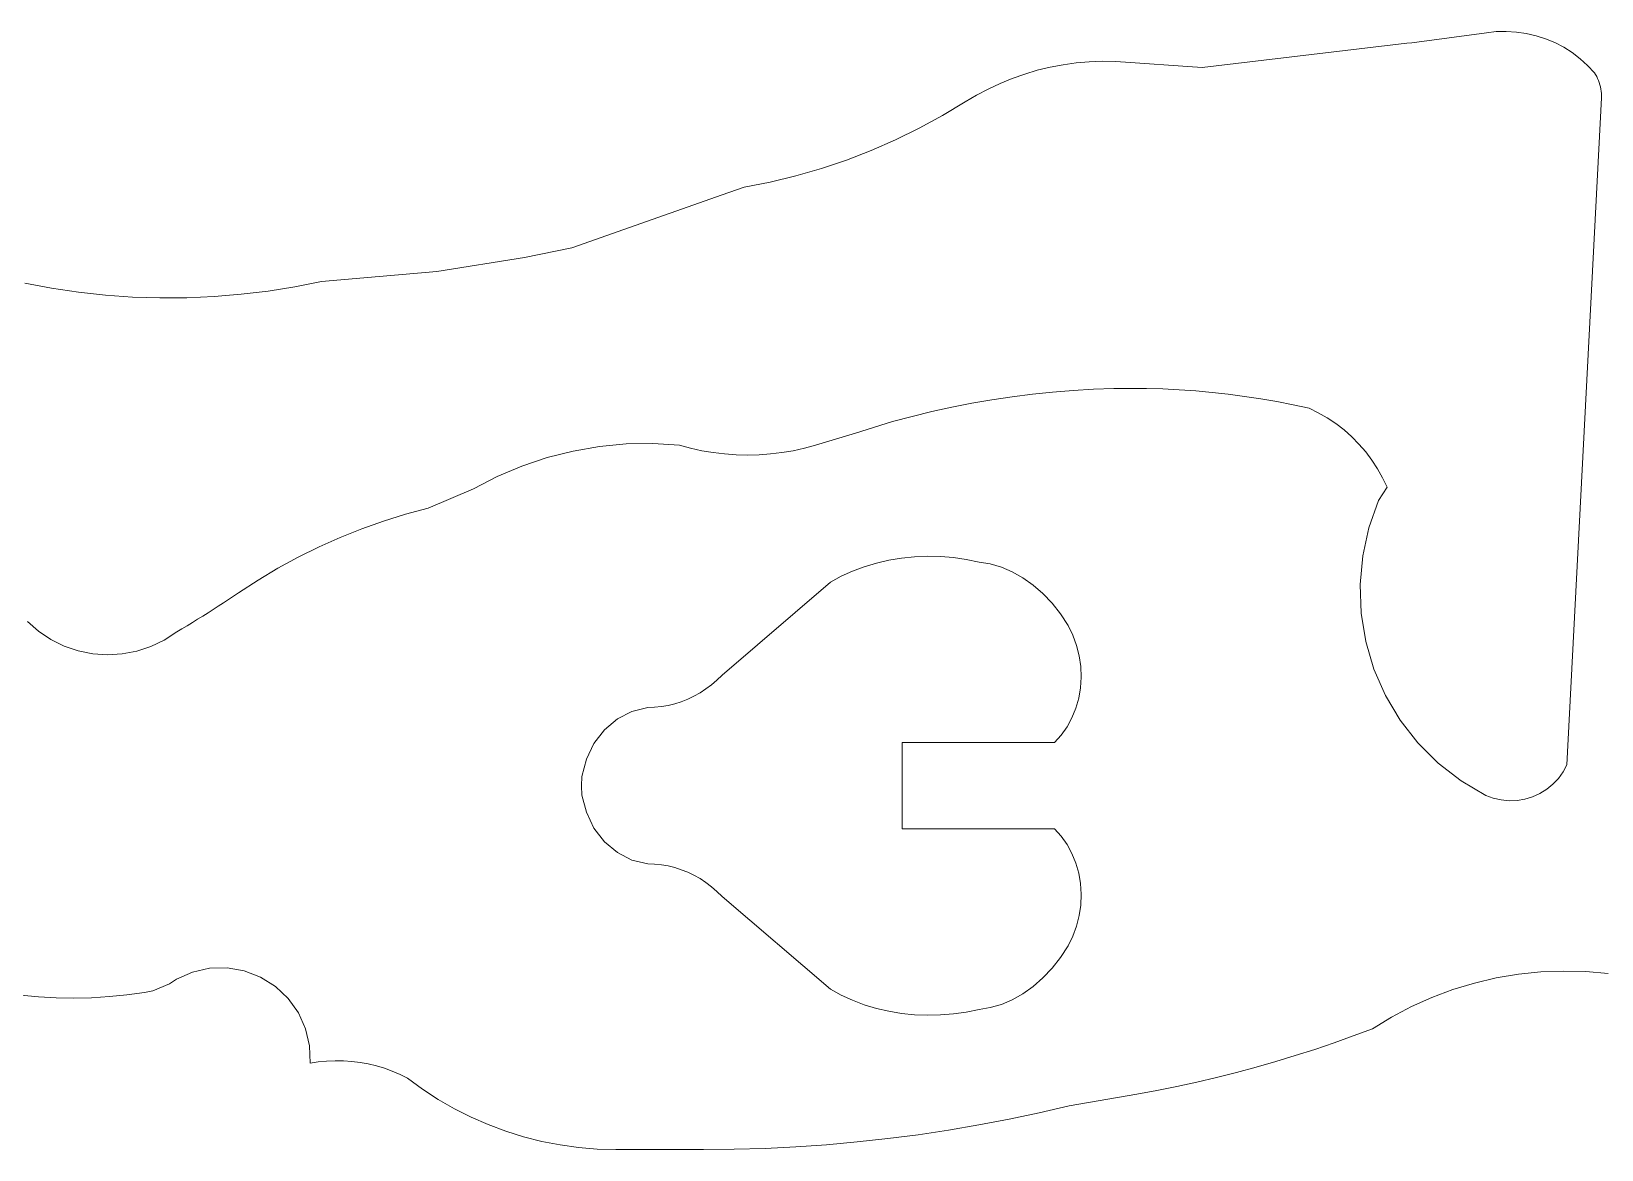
# Model space of a CAD drawing. Header units: millimetres. Extents: x -233 to 120, y -19 to 188.
# Drawn here: x -1.76 to 45.96, y 146.24 to 180.23 of the extents above; entities that cross this region are included whole.
import ezdxf

# ---------------------------------------------------------------- set-up
doc = ezdxf.new("R2010")
doc.units = ezdxf.units.MM
doc.header["$MEASUREMENT"] = 0
doc.layers.add('Layer 1', color=7, linetype='Continuous')

msp = doc.modelspace()

# ---------------------------------------------------------------- linework, layer by layer
at = {"layer": 'Layer 1', "lineweight": 9}
for points in [[(42.4613, 180.1905), (42.4613, 180.1905), (40.1952, 179.8784), (40.1952, 179.8784)], [(42.7642, 180.2231), (42.7642, 180.2231), (42.4613, 180.1905), (42.4613, 180.1905)], [(43.0687, 180.2302), (43.0687, 180.2302), (42.7642, 180.2231), (42.7642, 180.2231)], [(43.3728, 180.2117), (43.3728, 180.2117), (43.0687, 180.2302), (43.0687, 180.2302)], [(43.6742, 180.1679), (43.6742, 180.1679), (43.3728, 180.2117), (43.3728, 180.2117)], [(43.9709, 180.0989), (43.9709, 180.0989), (43.6742, 180.1679), (43.6742, 180.1679)], [(44.2608, 180.0053), (44.2608, 180.0053), (43.9709, 180.0989), (43.9709, 180.0989)], [(44.5418, 179.8878), (44.5418, 179.8878), (44.2608, 180.0053), (44.2608, 180.0053)], [(40.0406, 179.874), (40.0406, 179.874), (33.8202, 179.1284), (33.8202, 179.1284)], [(40.1952, 179.8784), (40.1952, 179.8784), (40.0406, 179.874), (40.0406, 179.874)], [(44.812, 179.7471), (44.812, 179.7471), (44.5418, 179.8878), (44.5418, 179.8878)], [(45.0694, 179.5843), (45.0694, 179.5843), (44.812, 179.7471), (44.812, 179.7471)], [(45.3123, 179.4005), (45.3123, 179.4005), (45.0694, 179.5843), (45.0694, 179.5843)], [(28.4295, 178.9337), (28.4295, 178.9337), (28.8139, 179.0474), (28.8139, 179.0474)], [(28.8139, 179.0474), (28.8139, 179.0474), (29.2035, 179.1418), (29.2035, 179.1418)], [(29.2035, 179.1418), (29.2035, 179.1418), (29.5973, 179.2165), (29.5973, 179.2165)], [(29.5973, 179.2165), (29.5973, 179.2165), (29.9944, 179.2714), (29.9944, 179.2714)], [(29.9944, 179.2714), (29.9944, 179.2714), (30.3937, 179.3063), (30.3937, 179.3063)], [(30.3937, 179.3063), (30.3937, 179.3063), (30.7943, 179.3212), (30.7943, 179.3212)], [(30.7943, 179.3212), (30.7943, 179.3212), (31.1952, 179.3159), (31.1952, 179.3159)], [(33.8202, 179.1284), (33.8202, 179.1284), (31.1952, 179.3159), (31.1952, 179.3159)], [(45.539, 179.197), (45.539, 179.197), (45.3123, 179.4005), (45.3123, 179.4005)], [(45.7478, 178.9752), (45.7478, 178.9752), (45.539, 179.197), (45.539, 179.197)], [(45.783, 178.9176), (45.783, 178.9176), (45.7478, 178.9752), (45.7478, 178.9752)], [(27.3172, 178.4789), (27.3172, 178.4789), (27.6802, 178.649), (27.6802, 178.649)], [(27.6802, 178.649), (27.6802, 178.649), (28.0513, 178.8007), (28.0513, 178.8007)], [(28.0513, 178.8007), (28.0513, 178.8007), (28.4295, 178.9337), (28.4295, 178.9337)], [(45.8153, 178.8584), (45.8153, 178.8584), (45.783, 178.9176), (45.783, 178.9176)], [(45.8445, 178.7976), (45.8445, 178.7976), (45.8153, 178.8584), (45.8153, 178.8584)], [(45.8707, 178.7355), (45.8707, 178.7355), (45.8445, 178.7976), (45.8445, 178.7976)], [(45.8938, 178.6721), (45.8938, 178.6721), (45.8707, 178.7355), (45.8707, 178.7355)], [(45.9136, 178.6076), (45.9136, 178.6076), (45.8938, 178.6721), (45.8938, 178.6721)], [(45.9302, 178.5422), (45.9302, 178.5422), (45.9136, 178.6076), (45.9136, 178.6076)], [(45.9435, 178.4761), (45.9435, 178.4761), (45.9302, 178.5422), (45.9302, 178.5422)], [(25.9299, 177.6703), (25.9299, 177.6703), (26.6191, 178.0852), (26.6191, 178.0852)], [(26.6191, 178.0852), (26.6191, 178.0852), (26.9632, 178.2908), (26.9632, 178.2908)], [(26.9632, 178.2908), (26.9632, 178.2908), (27.3172, 178.4789), (27.3172, 178.4789)], [(44.9122, 157.9297), (44.9122, 157.9297), (45.9632, 178.2075), (45.9632, 178.2075)], [(45.9535, 178.4094), (45.9535, 178.4094), (45.9435, 178.4761), (45.9435, 178.4761)], [(45.9601, 178.3423), (45.9601, 178.3423), (45.9535, 178.4094), (45.9535, 178.4094)], [(45.9634, 178.2749), (45.9634, 178.2749), (45.9601, 178.3423), (45.9601, 178.3423)], [(45.9632, 178.2075), (45.9632, 178.2075), (45.9634, 178.2749), (45.9634, 178.2749)], [(25.2234, 177.2855), (25.2234, 177.2855), (25.9299, 177.6703), (25.9299, 177.6703)], [(24.5009, 176.9316), (24.5009, 176.9316), (25.2234, 177.2855), (25.2234, 177.2855)], [(23.0133, 176.3193), (23.0133, 176.3193), (23.7637, 176.6094), (23.7637, 176.6094)], [(23.7637, 176.6094), (23.7637, 176.6094), (24.5009, 176.9316), (24.5009, 176.9316)], [(22.2511, 176.062), (22.2511, 176.062), (23.0133, 176.3193), (23.0133, 176.3193)], [(19.9077, 175.4909), (19.9077, 175.4909), (20.6968, 175.6474), (20.6968, 175.6474)], [(20.6968, 175.6474), (20.6968, 175.6474), (21.4784, 175.8379), (21.4784, 175.8379)], [(21.4784, 175.8379), (21.4784, 175.8379), (22.2511, 176.062), (22.2511, 176.062)], [(19.2327, 175.2659), (19.2327, 175.2659), (14.6663, 173.6477), (14.6663, 173.6477)], [(19.9077, 175.4909), (19.9077, 175.4909), (19.2327, 175.2659), (19.2327, 175.2659)], [(13.224, 173.3592), (13.224, 173.3592), (10.5598, 172.9293), (10.5598, 172.9293)], [(14.6663, 173.6477), (14.6663, 173.6477), (13.224, 173.3592), (13.224, 173.3592)], [(10.5598, 172.9293), (10.5598, 172.9293), (7.0603, 172.6264), (7.0603, 172.6264)], [(-1.9576, 172.5716), (-1.9576, 172.5716), (-1.1458, 172.4206), (-1.1458, 172.4206)], [(-0.3288, 172.3005), (-0.3288, 172.3005), (-1.1458, 172.4206), (-1.1458, 172.4206)], [(-0.3288, 172.3005), (-0.3288, 172.3005), (0.4922, 172.2115), (0.4922, 172.2115)], [(4.6151, 172.2366), (4.6151, 172.2366), (5.4349, 172.3355), (5.4349, 172.3355)], [(5.4349, 172.3355), (5.4349, 172.3355), (6.2504, 172.4655), (6.2504, 172.4655)], [(6.2504, 172.4655), (6.2504, 172.4655), (7.0603, 172.6264), (7.0603, 172.6264)], [(0.4922, 172.2115), (0.4922, 172.2115), (1.3159, 172.1538), (1.3159, 172.1538)], [(1.3159, 172.1538), (1.3159, 172.1538), (2.1413, 172.1275), (2.1413, 172.1275)], [(2.1413, 172.1275), (2.1413, 172.1275), (2.9671, 172.1325), (2.9671, 172.1325)], [(2.9671, 172.1325), (2.9671, 172.1325), (3.7921, 172.1689), (3.7921, 172.1689)], [(3.7921, 172.1689), (3.7921, 172.1689), (4.6151, 172.2366), (4.6151, 172.2366)], [(26.8234, 168.9269), (26.8234, 168.9269), (27.4346, 169.0325), (27.4346, 169.0325)], [(27.4346, 169.0325), (27.4346, 169.0325), (28.048, 169.1241), (28.048, 169.1241)], [(28.048, 169.1241), (28.048, 169.1241), (28.6633, 169.2017), (28.6633, 169.2017)], [(28.6633, 169.2017), (28.6633, 169.2017), (29.2802, 169.2653), (29.2802, 169.2653)], [(29.2802, 169.2653), (29.2802, 169.2653), (29.8985, 169.3148), (29.8985, 169.3148)], [(29.8985, 169.3148), (29.8985, 169.3148), (30.5177, 169.3501), (30.5177, 169.3501)], [(30.5177, 169.3501), (30.5177, 169.3501), (31.1375, 169.3713), (31.1375, 169.3713)], [(31.1375, 169.3713), (31.1375, 169.3713), (31.6358, 169.3776), (31.6358, 169.3776)], [(31.6358, 169.3776), (31.6358, 169.3776), (32.1342, 169.3736), (32.1342, 169.3736)], [(31.6647, 169.3774), (31.6647, 169.3774), (31.7577, 169.3784), (31.7577, 169.3784)], [(32.1342, 169.3736), (32.1342, 169.3736), (32.6324, 169.3593), (32.6324, 169.3593)], [(32.6324, 169.3593), (32.6324, 169.3593), (33.1301, 169.3349), (33.1301, 169.3349)], [(33.1301, 169.3349), (33.1301, 169.3349), (33.6273, 169.3001), (33.6273, 169.3001)], [(33.6273, 169.3001), (33.6273, 169.3001), (34.1236, 169.2552), (34.1236, 169.2552)], [(34.1236, 169.2552), (34.1236, 169.2552), (34.619, 169.2001), (34.619, 169.2001)], [(34.619, 169.2001), (34.619, 169.2001), (35.113, 169.1348), (35.113, 169.1348)], [(35.113, 169.1348), (35.113, 169.1348), (35.6057, 169.0593), (35.6057, 169.0593)], [(35.6057, 169.0593), (35.6057, 169.0593), (36.0967, 168.9738), (36.0967, 168.9738)], [(36.0967, 168.9738), (36.0967, 168.9738), (36.5858, 168.8781), (36.5858, 168.8781)], [(24.4077, 168.3659), (24.4077, 168.3659), (25.0066, 168.5268), (25.0066, 168.5268)], [(25.0066, 168.5268), (25.0066, 168.5268), (25.6091, 168.674), (25.6091, 168.674)], [(25.6091, 168.674), (25.6091, 168.674), (26.2148, 168.8073), (26.2148, 168.8073)], [(26.2148, 168.8073), (26.2148, 168.8073), (26.8234, 168.9269), (26.8234, 168.9269)], [(36.5858, 168.8781), (36.5858, 168.8781), (37.0728, 168.7725), (37.0728, 168.7725)], [(37.3544, 168.6348), (37.3544, 168.6348), (37.0728, 168.7725), (37.0728, 168.7725)], [(37.6261, 168.4786), (37.6261, 168.4786), (37.3544, 168.6348), (37.3544, 168.6348)], [(37.8867, 168.3046), (37.8867, 168.3046), (37.6261, 168.4786), (37.6261, 168.4786)], [(22.0728, 167.6497), (22.0728, 167.6497), (23.2871, 168.0108), (23.2871, 168.0108)], [(23.2871, 168.0108), (23.2871, 168.0108), (24.4077, 168.3659), (24.4077, 168.3659)], [(38.1351, 168.1135), (38.1351, 168.1135), (37.8867, 168.3046), (37.8867, 168.3046)], [(38.3701, 167.9062), (38.3701, 167.9062), (38.1351, 168.1135), (38.1351, 168.1135)], [(14.7037, 167.4729), (14.7037, 167.4729), (15.5055, 167.6108), (15.5055, 167.6108)], [(15.5055, 167.6108), (15.5055, 167.6108), (16.3155, 167.6865), (16.3155, 167.6865)], [(16.3155, 167.6865), (16.3155, 167.6865), (17.1289, 167.6995), (17.1289, 167.6995)], [(17.1289, 167.6995), (17.1289, 167.6995), (17.9409, 167.6497), (17.9409, 167.6497)], [(17.9409, 167.6497), (17.9409, 167.6497), (18.2778, 167.5582), (18.2778, 167.5582)], [(18.2778, 167.5582), (18.2778, 167.5582), (18.6188, 167.4831), (18.6188, 167.4831)], [(21.3949, 167.4831), (21.3949, 167.4831), (21.7359, 167.5582), (21.7359, 167.5582)], [(21.7359, 167.5582), (21.7359, 167.5582), (22.0728, 167.6497), (22.0728, 167.6497)], [(38.5907, 167.6835), (38.5907, 167.6835), (38.3701, 167.9062), (38.3701, 167.9062)], [(38.7959, 167.4466), (38.7959, 167.4466), (38.5907, 167.6835), (38.5907, 167.6835)], [(13.144, 167.0139), (13.144, 167.0139), (13.915, 167.2735), (13.915, 167.2735)], [(13.915, 167.2735), (13.915, 167.2735), (14.7037, 167.4729), (14.7037, 167.4729)], [(18.6188, 167.4831), (18.6188, 167.4831), (18.963, 167.4245), (18.963, 167.4245)], [(18.963, 167.4245), (18.963, 167.4245), (19.3096, 167.3826), (19.3096, 167.3826)], [(19.3096, 167.3826), (19.3096, 167.3826), (19.6578, 167.3574), (19.6578, 167.3574)], [(19.6578, 167.3574), (19.6578, 167.3574), (20.0069, 167.349), (20.0069, 167.349)], [(20.0069, 167.349), (20.0069, 167.349), (20.3559, 167.3574), (20.3559, 167.3574)], [(20.3559, 167.3574), (20.3559, 167.3574), (20.7041, 167.3826), (20.7041, 167.3826)], [(20.7041, 167.3826), (20.7041, 167.3826), (21.0507, 167.4245), (21.0507, 167.4245)], [(21.0507, 167.4245), (21.0507, 167.4245), (21.3949, 167.4831), (21.3949, 167.4831)], [(38.9847, 167.1965), (38.9847, 167.1965), (38.7959, 167.4466), (38.7959, 167.4466)], [(39.1564, 166.9343), (39.1564, 166.9343), (38.9847, 167.1965), (38.9847, 167.1965)], [(11.6735, 166.3206), (11.6735, 166.3206), (12.3954, 166.6957), (12.3954, 166.6957)], [(12.3954, 166.6957), (12.3954, 166.6957), (13.144, 167.0139), (13.144, 167.0139)], [(39.3101, 166.6612), (39.3101, 166.6612), (39.1564, 166.9343), (39.1564, 166.9343)], [(39.4452, 166.3784), (39.4452, 166.3784), (39.3101, 166.6612), (39.3101, 166.6612)], [(11.6735, 166.3206), (11.6735, 166.3206), (10.2958, 165.7359), (10.2958, 165.7359)], [(39.4452, 166.3784), (39.4452, 166.3784), (39.1827, 165.9659), (39.1827, 165.9659)], [(10.2958, 165.7359), (10.2958, 165.7359), (9.6156, 165.5539), (9.6156, 165.5539)], [(39.1827, 165.9659), (39.1827, 165.9659), (38.891, 165.1416), (38.891, 165.1416)], [(8.9431, 165.3451), (8.9431, 165.3451), (8.2795, 165.1099), (8.2795, 165.1099)], [(9.6156, 165.5539), (9.6156, 165.5539), (8.9431, 165.3451), (8.9431, 165.3451)], [(38.891, 165.1416), (38.891, 165.1416), (38.7046, 164.2873), (38.7046, 164.2873)], [(7.6256, 164.8485), (7.6256, 164.8485), (6.9827, 164.5615), (6.9827, 164.5615)], [(8.2795, 165.1099), (8.2795, 165.1099), (7.6256, 164.8485), (7.6256, 164.8485)], [(6.3515, 164.2493), (6.3515, 164.2493), (5.7332, 163.9124), (5.7332, 163.9124)], [(6.9827, 164.5615), (6.9827, 164.5615), (6.3515, 164.2493), (6.3515, 164.2493)], [(24.686, 164.2184), (24.686, 164.2184), (24.3008, 164.1538), (24.3008, 164.1538)], [(25.0767, 164.2589), (25.0767, 164.2589), (24.686, 164.2184), (24.686, 164.2184)], [(25.471, 164.2752), (25.471, 164.2752), (25.0767, 164.2589), (25.0767, 164.2589)], [(25.8668, 164.2672), (25.8668, 164.2672), (25.471, 164.2752), (25.471, 164.2752)], [(26.262, 164.235), (26.262, 164.235), (25.8668, 164.2672), (25.8668, 164.2672)], [(26.6547, 164.1786), (26.6547, 164.1786), (26.262, 164.235), (26.262, 164.235)], [(27.0428, 164.0985), (27.0428, 164.0985), (26.6547, 164.1786), (26.6547, 164.1786)], [(38.7046, 164.2873), (38.7046, 164.2873), (38.6264, 163.4164), (38.6264, 163.4164)], [(5.7332, 163.9124), (5.7332, 163.9124), (5.1288, 163.5512), (5.1288, 163.5512)], [(23.1978, 163.82), (23.1978, 163.82), (22.8539, 163.6639), (22.8539, 163.6639)], [(23.5547, 163.9541), (23.5547, 163.9541), (23.1978, 163.82), (23.1978, 163.82)], [(23.923, 164.0656), (23.923, 164.0656), (23.5547, 163.9541), (23.5547, 163.9541)], [(24.3008, 164.1538), (24.3008, 164.1538), (23.923, 164.0656), (23.923, 164.0656)], [(27.0428, 164.0985), (27.0428, 164.0985), (27.3841, 164.0427), (27.3841, 164.0427)], [(27.3841, 164.0427), (27.3841, 164.0427), (27.7222, 163.9437), (27.7222, 163.9437)], [(27.7222, 163.9437), (27.7222, 163.9437), (28.0542, 163.8025), (28.0542, 163.8025)], [(28.0542, 163.8025), (28.0542, 163.8025), (28.3771, 163.6203), (28.3771, 163.6203)], [(5.1288, 163.5512), (5.1288, 163.5512), (4.5391, 163.1664), (4.5391, 163.1664)], [(22.525, 163.4866), (22.525, 163.4866), (19.2321, 160.6626), (19.2321, 160.6626)], [(22.8539, 163.6639), (22.8539, 163.6639), (22.525, 163.4866), (22.525, 163.4866)], [(28.3771, 163.6203), (28.3771, 163.6203), (28.6879, 163.3987), (28.6879, 163.3987)], [(28.6879, 163.3987), (28.6879, 163.3987), (28.9838, 163.1399), (28.9838, 163.1399)], [(38.6264, 163.4164), (38.6264, 163.4164), (38.6578, 162.5426), (38.6578, 162.5426)], [(3.7646, 162.6541), (3.7646, 162.6541), (3.9206, 162.7549), (3.9206, 162.7549)], [(3.9206, 162.7549), (3.9206, 162.7549), (4.076, 162.8565), (4.076, 162.8565)], [(4.076, 162.8565), (4.076, 162.8565), (4.2309, 162.959), (4.2309, 162.959)], [(4.2309, 162.959), (4.2309, 162.959), (4.3853, 163.0623), (4.3853, 163.0623)], [(4.3853, 163.0623), (4.3853, 163.0623), (4.5391, 163.1664), (4.5391, 163.1664)], [(28.9838, 163.1399), (28.9838, 163.1399), (29.2622, 162.846), (29.2622, 162.846)], [(29.2622, 162.846), (29.2622, 162.846), (29.5204, 162.5198), (29.5204, 162.5198)], [(-1.8817, 162.2906), (-1.8817, 162.2906), (-1.5423, 161.9941), (-1.5423, 161.9941)], [(3.1352, 162.2593), (3.1352, 162.2593), (3.2933, 162.3567), (3.2933, 162.3567)], [(3.2933, 162.3567), (3.2933, 162.3567), (3.451, 162.455), (3.451, 162.455)], [(3.451, 162.455), (3.451, 162.455), (3.608, 162.5541), (3.608, 162.5541)], [(3.608, 162.5541), (3.608, 162.5541), (3.7646, 162.6541), (3.7646, 162.6541)], [(29.5204, 162.5198), (29.5204, 162.5198), (29.7562, 162.1643), (29.7562, 162.1643)], [(38.6578, 162.5426), (38.6578, 162.5426), (38.798, 161.6796), (38.798, 161.6796)], [(-1.5423, 161.9941), (-1.5423, 161.9941), (-1.1675, 161.744), (-1.1675, 161.744)], [(2.2803, 161.726), (2.2803, 161.726), (2.6577, 161.9722), (2.6577, 161.9722)], [(2.6577, 161.9722), (2.6577, 161.9722), (2.8174, 162.067), (2.8174, 162.067)], [(2.8174, 162.067), (2.8174, 162.067), (2.9765, 162.1627), (2.9765, 162.1627)], [(2.9765, 162.1627), (2.9765, 162.1627), (3.1352, 162.2593), (3.1352, 162.2593)], [(29.7562, 162.1643), (29.7562, 162.1643), (29.8982, 161.8717), (29.8982, 161.8717)], [(29.8982, 161.8717), (29.8982, 161.8717), (30.0096, 161.5647), (30.0096, 161.5647)], [(-1.1675, 161.744), (-1.1675, 161.744), (-0.7636, 161.5444), (-0.7636, 161.5444)], [(-0.7636, 161.5444), (-0.7636, 161.5444), (-0.3372, 161.3987), (-0.3372, 161.3987)], [(-0.3372, 161.3987), (-0.3372, 161.3987), (0.1045, 161.3094), (0.1045, 161.3094)], [(0.1045, 161.3094), (0.1045, 161.3094), (0.554, 161.2778), (0.554, 161.2778)], [(1.0038, 161.3047), (1.0038, 161.3047), (1.4463, 161.3894), (1.4463, 161.3894)], [(1.4463, 161.3894), (1.4463, 161.3894), (1.8742, 161.5306), (1.8742, 161.5306)], [(1.8742, 161.5306), (1.8742, 161.5306), (2.2803, 161.726), (2.2803, 161.726)], [(30.0096, 161.5647), (30.0096, 161.5647), (30.089, 161.2473), (30.089, 161.2473)], [(38.798, 161.6796), (38.798, 161.6796), (39.0451, 160.8408), (39.0451, 160.8408)], [(0.554, 161.2778), (0.554, 161.2778), (1.0038, 161.3047), (1.0038, 161.3047)], [(30.089, 161.2473), (30.089, 161.2473), (30.1354, 160.9238), (30.1354, 160.9238)], [(30.1354, 160.9238), (30.1354, 160.9238), (30.148, 160.5983), (30.148, 160.5983)], [(39.0451, 160.8408), (39.0451, 160.8408), (39.395, 160.0395), (39.395, 160.0395)], [(18.7419, 160.2395), (18.7419, 160.2395), (18.9132, 160.3689), (18.9132, 160.3689)], [(18.9132, 160.3689), (18.9132, 160.3689), (19.0769, 160.5102), (19.0769, 160.5102)], [(19.0769, 160.5102), (19.0769, 160.5102), (19.2321, 160.6626), (19.2321, 160.6626)], [(30.148, 160.5983), (30.148, 160.5983), (30.1269, 160.275), (30.1269, 160.275)], [(17.9934, 159.8496), (17.9934, 159.8496), (18.1885, 159.927), (18.1885, 159.927)], [(18.1885, 159.927), (18.1885, 159.927), (18.3788, 160.0181), (18.3788, 160.0181)], [(18.3788, 160.0181), (18.3788, 160.0181), (18.5635, 160.1224), (18.5635, 160.1224)], [(18.5635, 160.1224), (18.5635, 160.1224), (18.7419, 160.2395), (18.7419, 160.2395)], [(30.0722, 159.9582), (30.0722, 159.9582), (29.9847, 159.652), (29.9847, 159.652)], [(30.1269, 160.275), (30.1269, 160.275), (30.0722, 159.9582), (30.0722, 159.9582)], [(39.395, 160.0395), (39.395, 160.0395), (39.8424, 159.2882), (39.8424, 159.2882)], [(16.4947, 159.5573), (16.4947, 159.5573), (16.0494, 159.3286), (16.0494, 159.3286)], [(16.9737, 159.6749), (16.9737, 159.6749), (16.4947, 159.5573), (16.4947, 159.5573)], [(16.9737, 159.6749), (16.9737, 159.6749), (17.1808, 159.6809), (17.1808, 159.6809)], [(17.1808, 159.6809), (17.1808, 159.6809), (17.3872, 159.7015), (17.3872, 159.7015)], [(17.3872, 159.7015), (17.3872, 159.7015), (17.5919, 159.7365), (17.5919, 159.7365)], [(17.5919, 159.7365), (17.5919, 159.7365), (17.7943, 159.786), (17.7943, 159.786)], [(17.7943, 159.786), (17.7943, 159.786), (17.9934, 159.8496), (17.9934, 159.8496)], [(29.9847, 159.652), (29.9847, 159.652), (29.8654, 159.3604), (29.8654, 159.3604)], [(15.6584, 158.9994), (15.6584, 158.9994), (15.3398, 158.585), (15.3398, 158.585)], [(16.0494, 159.3286), (16.0494, 159.3286), (15.6584, 158.9994), (15.6584, 158.9994)], [(29.716, 159.0872), (29.716, 159.0872), (29.5385, 158.8359), (29.5385, 158.8359)], [(29.8654, 159.3604), (29.8654, 159.3604), (29.716, 159.0872), (29.716, 159.0872)], [(39.8424, 159.2882), (39.8424, 159.2882), (40.3802, 158.5987), (40.3802, 158.5987)], [(15.3398, 158.585), (15.3398, 158.585), (15.1083, 158.1044), (15.1083, 158.1044)], [(24.7101, 155.985), (24.7101, 155.985), (24.7101, 158.61), (24.7101, 158.61)], [(29.3351, 158.61), (29.3351, 158.61), (24.7101, 158.61), (24.7101, 158.61)], [(29.5385, 158.8359), (29.5385, 158.8359), (29.3351, 158.61), (29.3351, 158.61)], [(40.3802, 158.5987), (40.3802, 158.5987), (40.9999, 157.9819), (40.9999, 157.9819)], [(15.1083, 158.1044), (15.1083, 158.1044), (14.9746, 157.58), (14.9746, 157.58)], [(40.9999, 157.9819), (40.9999, 157.9819), (41.6918, 157.4473), (41.6918, 157.4473)], [(14.9746, 157.58), (14.9746, 157.58), (14.9592, 157.2975), (14.9592, 157.2975)], [(44.4861, 157.342), (44.4861, 157.342), (44.6533, 157.5188), (44.6533, 157.5188)], [(44.6533, 157.5188), (44.6533, 157.5188), (44.7961, 157.7158), (44.7961, 157.7158)], [(44.7961, 157.7158), (44.7961, 157.7158), (44.9122, 157.9297), (44.9122, 157.9297)], [(14.9746, 157.015), (14.9746, 157.015), (14.9592, 157.2975), (14.9592, 157.2975)], [(15.1083, 156.4905), (15.1083, 156.4905), (14.9746, 157.015), (14.9746, 157.015)], [(41.6918, 157.4473), (41.6918, 157.4473), (42.4452, 157.0034), (42.4452, 157.0034)], [(43.8688, 156.9601), (43.8688, 156.9601), (44.0906, 157.0603), (44.0906, 157.0603)], [(44.0906, 157.0603), (44.0906, 157.0603), (44.2975, 157.1883), (44.2975, 157.1883)], [(44.2975, 157.1883), (44.2975, 157.1883), (44.4861, 157.342), (44.4861, 157.342)], [(42.4452, 157.0034), (42.4452, 157.0034), (42.6733, 156.9188), (42.6733, 156.9188)], [(42.6733, 156.9188), (42.6733, 156.9188), (42.9105, 156.8645), (42.9105, 156.8645)], [(42.9105, 156.8645), (42.9105, 156.8645), (43.1527, 156.8414), (43.1527, 156.8414)], [(43.1527, 156.8414), (43.1527, 156.8414), (43.3959, 156.8498), (43.3959, 156.8498)], [(43.3959, 156.8498), (43.3959, 156.8498), (43.6359, 156.8896), (43.6359, 156.8896)], [(43.6359, 156.8896), (43.6359, 156.8896), (43.8688, 156.9601), (43.8688, 156.9601)], [(15.3398, 156.01), (15.3398, 156.01), (15.1083, 156.4905), (15.1083, 156.4905)], [(15.6584, 155.5955), (15.6584, 155.5955), (15.3398, 156.01), (15.3398, 156.01)], [(16.0494, 155.2663), (16.0494, 155.2663), (15.6584, 155.5955), (15.6584, 155.5955)], [(29.3351, 155.985), (29.3351, 155.985), (24.7101, 155.985), (24.7101, 155.985)], [(29.5385, 155.759), (29.5385, 155.759), (29.3351, 155.985), (29.3351, 155.985)], [(29.716, 155.5078), (29.716, 155.5078), (29.5385, 155.759), (29.5385, 155.759)], [(16.4947, 155.0377), (16.4947, 155.0377), (16.0494, 155.2663), (16.0494, 155.2663)], [(29.8654, 155.2346), (29.8654, 155.2346), (29.716, 155.5078), (29.716, 155.5078)], [(29.9847, 154.943), (29.9847, 154.943), (29.8654, 155.2346), (29.8654, 155.2346)], [(16.9737, 154.9201), (16.9737, 154.9201), (16.4947, 155.0377), (16.4947, 155.0377)], [(16.9737, 154.9201), (16.9737, 154.9201), (17.1808, 154.9141), (17.1808, 154.9141)], [(17.1808, 154.9141), (17.1808, 154.9141), (17.3872, 154.8935), (17.3872, 154.8935)], [(17.3872, 154.8935), (17.3872, 154.8935), (17.5919, 154.8584), (17.5919, 154.8584)], [(17.5919, 154.8584), (17.5919, 154.8584), (17.7943, 154.809), (17.7943, 154.809)], [(17.7943, 154.809), (17.7943, 154.809), (17.9934, 154.7454), (17.9934, 154.7454)], [(17.9934, 154.7454), (17.9934, 154.7454), (18.1885, 154.6679), (18.1885, 154.6679)], [(18.1885, 154.6679), (18.1885, 154.6679), (18.3788, 154.5768), (18.3788, 154.5768)], [(30.0722, 154.6368), (30.0722, 154.6368), (29.9847, 154.943), (29.9847, 154.943)], [(30.1269, 154.32), (30.1269, 154.32), (30.0722, 154.6368), (30.0722, 154.6368)], [(18.3788, 154.5768), (18.3788, 154.5768), (18.5635, 154.4726), (18.5635, 154.4726)], [(18.5635, 154.4726), (18.5635, 154.4726), (18.7419, 154.3555), (18.7419, 154.3555)], [(18.7419, 154.3555), (18.7419, 154.3555), (18.9132, 154.226), (18.9132, 154.226)], [(18.9132, 154.226), (18.9132, 154.226), (19.0769, 154.0848), (19.0769, 154.0848)], [(30.148, 153.9967), (30.148, 153.9967), (30.1269, 154.32), (30.1269, 154.32)], [(19.0769, 154.0848), (19.0769, 154.0848), (19.2321, 153.9323), (19.2321, 153.9323)], [(22.525, 151.1084), (22.525, 151.1084), (19.2321, 153.9323), (19.2321, 153.9323)], [(30.089, 153.3476), (30.089, 153.3476), (30.1354, 153.6712), (30.1354, 153.6712)], [(30.1354, 153.6712), (30.1354, 153.6712), (30.148, 153.9967), (30.148, 153.9967)], [(30.0096, 153.0303), (30.0096, 153.0303), (30.089, 153.3476), (30.089, 153.3476)], [(29.7562, 152.4307), (29.7562, 152.4307), (29.8982, 152.7233), (29.8982, 152.7233)], [(29.8982, 152.7233), (29.8982, 152.7233), (30.0096, 153.0303), (30.0096, 153.0303)], [(29.5204, 152.0751), (29.5204, 152.0751), (29.7562, 152.4307), (29.7562, 152.4307)], [(4.1856, 151.7619), (4.1856, 151.7619), (3.653, 151.7484), (3.653, 151.7484)], [(4.7106, 151.6716), (4.7106, 151.6716), (4.1856, 151.7619), (4.1856, 151.7619)], [(29.2622, 151.749), (29.2622, 151.749), (29.5204, 152.0751), (29.5204, 152.0751)], [(2.6461, 151.4161), (2.6461, 151.4161), (2.4388, 151.2706), (2.4388, 151.2706)], [(3.1332, 151.6316), (3.1332, 151.6316), (2.6461, 151.4161), (2.6461, 151.4161)], [(3.653, 151.7484), (3.653, 151.7484), (3.1332, 151.6316), (3.1332, 151.6316)], [(5.2081, 151.4811), (5.2081, 151.4811), (4.7106, 151.6716), (4.7106, 151.6716)], [(5.659, 151.1974), (5.659, 151.1974), (5.2081, 151.4811), (5.2081, 151.4811)], [(28.6879, 151.1962), (28.6879, 151.1962), (28.9838, 151.4551), (28.9838, 151.4551)], [(28.9838, 151.4551), (28.9838, 151.4551), (29.2622, 151.749), (29.2622, 151.749)], [(42.0997, 151.2987), (42.0997, 151.2987), (41.4464, 151.1011), (41.4464, 151.1011)], [(42.0997, 151.2987), (42.0997, 151.2987), (42.7642, 151.4544), (42.7642, 151.4544)], [(42.7642, 151.4544), (42.7642, 151.4544), (43.4373, 151.5675), (43.4373, 151.5675)], [(43.4373, 151.5675), (43.4373, 151.5675), (44.1162, 151.6377), (44.1162, 151.6377)], [(44.1162, 151.6377), (44.1162, 151.6377), (44.7982, 151.6645), (44.7982, 151.6645)], [(44.7982, 151.6645), (44.7982, 151.6645), (45.4805, 151.6479), (45.4805, 151.6479)], [(45.4805, 151.6479), (45.4805, 151.6479), (46.1604, 151.588), (46.1604, 151.588)], [(-2.0798, 150.9312), (-2.0798, 150.9312), (-1.5434, 150.8805), (-1.5434, 150.8805)], [(-1.5434, 150.8805), (-1.5434, 150.8805), (-1.0054, 150.8506), (-1.0054, 150.8506)], [(-1.0054, 150.8506), (-1.0054, 150.8506), (-0.4666, 150.8417), (-0.4666, 150.8417)], [(-0.4666, 150.8417), (-0.4666, 150.8417), (0.0721, 150.8536), (0.0721, 150.8536)], [(0.0721, 150.8536), (0.0721, 150.8536), (0.6099, 150.8865), (0.6099, 150.8865)], [(0.6099, 150.8865), (0.6099, 150.8865), (1.146, 150.9403), (1.146, 150.9403)], [(1.146, 150.9403), (1.146, 150.9403), (1.6797, 151.0148), (1.6797, 151.0148)], [(1.6797, 151.0148), (1.6797, 151.0148), (1.9349, 151.0606), (1.9349, 151.0606)], [(2.4388, 151.2706), (2.4388, 151.2706), (1.9349, 151.0606), (1.9349, 151.0606)], [(6.0463, 150.8316), (6.0463, 150.8316), (5.659, 151.1974), (5.659, 151.1974)], [(6.355, 150.3974), (6.355, 150.3974), (6.0463, 150.8316), (6.0463, 150.8316)], [(22.8539, 150.9311), (22.8539, 150.9311), (22.525, 151.1084), (22.525, 151.1084)], [(23.1978, 150.775), (23.1978, 150.775), (22.8539, 150.9311), (22.8539, 150.9311)], [(28.0542, 150.7924), (28.0542, 150.7924), (28.3771, 150.9747), (28.3771, 150.9747)], [(28.3771, 150.9747), (28.3771, 150.9747), (28.6879, 151.1962), (28.6879, 151.1962)], [(40.184, 150.5835), (40.184, 150.5835), (40.807, 150.8624), (40.807, 150.8624)], [(40.807, 150.8624), (40.807, 150.8624), (41.4464, 151.1011), (41.4464, 151.1011)], [(6.5735, 149.9115), (6.5735, 149.9115), (6.355, 150.3974), (6.355, 150.3974)], [(23.5547, 150.6409), (23.5547, 150.6409), (23.1978, 150.775), (23.1978, 150.775)], [(23.923, 150.5294), (23.923, 150.5294), (23.5547, 150.6409), (23.5547, 150.6409)], [(24.3008, 150.4411), (24.3008, 150.4411), (23.923, 150.5294), (23.923, 150.5294)], [(24.686, 150.3766), (24.686, 150.3766), (24.3008, 150.4411), (24.3008, 150.4411)], [(25.0767, 150.336), (25.0767, 150.336), (24.686, 150.3766), (24.686, 150.3766)], [(25.471, 150.3197), (25.471, 150.3197), (25.0767, 150.336), (25.0767, 150.336)], [(26.262, 150.36), (26.262, 150.36), (25.8668, 150.3277), (25.8668, 150.3277)], [(26.6547, 150.4163), (26.6547, 150.4163), (26.262, 150.36), (26.262, 150.36)], [(27.0428, 150.4965), (27.0428, 150.4965), (26.6547, 150.4163), (26.6547, 150.4163)], [(27.0428, 150.4965), (27.0428, 150.4965), (27.3841, 150.5523), (27.3841, 150.5523)], [(27.3841, 150.5523), (27.3841, 150.5523), (27.7222, 150.6512), (27.7222, 150.6512)], [(27.7222, 150.6512), (27.7222, 150.6512), (28.0542, 150.7924), (28.0542, 150.7924)], [(39.5801, 150.2656), (39.5801, 150.2656), (40.184, 150.5835), (40.184, 150.5835)], [(6.6933, 149.3925), (6.6933, 149.3925), (6.5735, 149.9115), (6.5735, 149.9115)], [(25.8668, 150.3277), (25.8668, 150.3277), (25.471, 150.3197), (25.471, 150.3197)], [(38.9976, 149.91), (38.9976, 149.91), (38.417, 149.6911), (38.417, 149.6911)], [(38.9976, 149.91), (38.9976, 149.91), (39.5801, 150.2656), (39.5801, 150.2656)], [(6.7101, 148.86), (6.7101, 148.86), (6.6933, 149.3925), (6.6933, 149.3925)], [(37.833, 149.4817), (37.833, 149.4817), (37.2457, 149.2818), (37.2457, 149.2818)], [(38.417, 149.6911), (38.417, 149.6911), (37.833, 149.4817), (37.833, 149.4817)], [(6.9613, 148.8998), (6.9613, 148.8998), (6.7101, 148.86), (6.7101, 148.86)], [(7.2145, 148.9254), (7.2145, 148.9254), (6.9613, 148.8998), (6.9613, 148.8998)], [(7.4686, 148.9369), (7.4686, 148.9369), (7.2145, 148.9254), (7.2145, 148.9254)], [(7.7231, 148.9342), (7.7231, 148.9342), (7.4686, 148.9369), (7.4686, 148.9369)], [(7.9769, 148.9172), (7.9769, 148.9172), (7.7231, 148.9342), (7.7231, 148.9342)], [(8.2294, 148.886), (8.2294, 148.886), (7.9769, 148.9172), (7.9769, 148.9172)], [(36.0615, 148.9112), (36.0615, 148.9112), (35.4651, 148.7404), (35.4651, 148.7404)], [(36.6551, 149.0917), (36.6551, 149.0917), (36.0615, 148.9112), (36.0615, 148.9112)], [(37.2457, 149.2818), (37.2457, 149.2818), (36.6551, 149.0917), (36.6551, 149.0917)], [(8.4798, 148.8408), (8.4798, 148.8408), (8.2294, 148.886), (8.2294, 148.886)], [(8.7273, 148.7816), (8.7273, 148.7816), (8.4798, 148.8408), (8.4798, 148.8408)], [(8.971, 148.7087), (8.971, 148.7087), (8.7273, 148.7816), (8.7273, 148.7816)], [(9.2103, 148.6223), (9.2103, 148.6223), (8.971, 148.7087), (8.971, 148.7087)], [(9.4444, 148.5226), (9.4444, 148.5226), (9.2103, 148.6223), (9.2103, 148.6223)], [(9.6726, 148.41), (9.6726, 148.41), (9.4444, 148.5226), (9.4444, 148.5226)], [(34.2642, 148.4282), (34.2642, 148.4282), (33.6601, 148.2869), (33.6601, 148.2869)], [(34.8659, 148.5794), (34.8659, 148.5794), (34.2642, 148.4282), (34.2642, 148.4282)], [(35.4651, 148.7404), (35.4651, 148.7404), (34.8659, 148.5794), (34.8659, 148.5794)], [(9.6726, 148.41), (9.6726, 148.41), (10.1302, 148.0733), (10.1302, 148.0733)], [(10.1302, 148.0733), (10.1302, 148.0733), (10.6058, 147.7624), (10.6058, 147.7624)], [(32.4454, 148.034), (32.4454, 148.034), (31.8351, 147.9225), (31.8351, 147.9225)], [(33.0538, 148.1555), (33.0538, 148.1555), (32.4454, 148.034), (32.4454, 148.034)], [(33.6601, 148.2869), (33.6601, 148.2869), (33.0538, 148.1555), (33.0538, 148.1555)], [(10.6058, 147.7624), (10.6058, 147.7624), (11.0977, 147.4782), (11.0977, 147.4782)], [(11.0977, 147.4782), (11.0977, 147.4782), (11.6046, 147.2215), (11.6046, 147.2215)], [(28.8744, 147.3536), (28.8744, 147.3536), (29.7852, 147.5652), (29.7852, 147.5652)], [(31.8351, 147.9225), (31.8351, 147.9225), (29.7852, 147.5652), (29.7852, 147.5652)], [(11.6046, 147.2215), (11.6046, 147.2215), (12.1248, 146.9932), (12.1248, 146.9932)], [(12.1248, 146.9932), (12.1248, 146.9932), (12.6569, 146.7939), (12.6569, 146.7939)], [(27.041, 146.9848), (27.041, 146.9848), (27.9595, 147.1601), (27.9595, 147.1601)], [(27.9595, 147.1601), (27.9595, 147.1601), (28.8744, 147.3536), (28.8744, 147.3536)], [(12.6569, 146.7939), (12.6569, 146.7939), (13.1991, 146.6242), (13.1991, 146.6242)], [(13.1991, 146.6242), (13.1991, 146.6242), (13.7498, 146.4846), (13.7498, 146.4846)], [(23.3376, 146.4668), (23.3376, 146.4668), (24.2671, 146.5687), (24.2671, 146.5687)], [(24.2671, 146.5687), (24.2671, 146.5687), (25.1944, 146.689), (25.1944, 146.689)], [(25.1944, 146.689), (25.1944, 146.689), (26.1192, 146.8278), (26.1192, 146.8278)], [(26.1192, 146.8278), (26.1192, 146.8278), (27.041, 146.9848), (27.041, 146.9848)], [(13.7498, 146.4846), (13.7498, 146.4846), (14.3074, 146.3757), (14.3074, 146.3757)], [(14.3074, 146.3757), (14.3074, 146.3757), (14.8702, 146.2976), (14.8702, 146.2976)], [(14.8702, 146.2976), (14.8702, 146.2976), (15.4364, 146.2506), (15.4364, 146.2506)], [(15.4364, 146.2506), (15.4364, 146.2506), (16.0043, 146.235), (16.0043, 146.235)], [(18.6697, 146.235), (18.6697, 146.235), (16.0043, 146.235), (16.0043, 146.235)], [(18.6697, 146.235), (18.6697, 146.235), (19.6047, 146.2443), (19.6047, 146.2443)], [(19.6047, 146.2443), (19.6047, 146.2443), (20.5394, 146.2721), (20.5394, 146.2721)], [(20.5394, 146.2721), (20.5394, 146.2721), (21.4734, 146.3185), (21.4734, 146.3185)], [(22.4062, 146.3834), (22.4062, 146.3834), (21.4734, 146.3185), (21.4734, 146.3185)], [(22.4062, 146.3834), (22.4062, 146.3834), (23.3376, 146.4668), (23.3376, 146.4668)]]:
    msp.add_open_spline(points, degree=3, dxfattribs=at)

doc.saveas('drawing.dxf')
